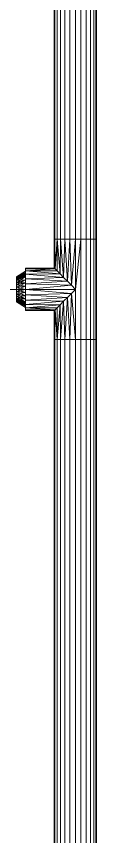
# Model space of a CAD drawing. Header units: inches. Extents: x -3325 to -59, y 5 to 733.
# Drawn here: x -627.28 to -623.67, y 361.19 to 397.83 of the extents above; entities that cross this region are included whole.
import ezdxf

# ---------------------------------------------------------------- set-up
doc = ezdxf.new("R2010")
doc.units = ezdxf.units.IN
doc.header["$MEASUREMENT"] = 0
doc.layers.add('P-PIPE', color=10, linetype='Continuous', lineweight=9)

# ---------------------------------------------------------------- blocks, each defined once
blk = doc.blocks.new('Tee - Welded - Generic - Standard-1125979-06 - Fifth Level')
at = {"layer": 'P-PIPE'}
mesh = blk.add_polyface(dxfattribs=at)
corners = [(-2.244, -0.951), (-2.244, -0.918, 0.246), (-2.244, -0.823, 0.475), (-2.244, -0.672, 0.672), (-2.244, -0.475, 0.823), (-2.244, -0.246, 0.918), (-2.244, 0, 0.951), (-2.244, 0.246, 0.918), (-2.244, 0.475, 0.823), (-2.244, 0.672, 0.672), (-2.244, 0.823, 0.475), (-2.244, 0.918, 0.246), (-2.244, 0.951), (-2.244, 0.918, -0.246), (-2.244, 0.823, -0.475), (-2.244, 0.672, -0.672), (-2.244, 0.475, -0.823), (-2.244, 0.246, -0.918), (-2.244, 0, -0.951), (-2.244, -0.246, -0.918), (-2.244, -0.475, -0.823), (-2.244, -0.672, -0.672), (-2.244, -0.823, -0.475), (-2.244, -0.918, -0.246)]
mesh.append_faces([[corners[k] for k in face] for face in [(10, 0, 7, 9)]], dxfattribs={"vtx0": -1, "vtx1": -1, "vtx2": -1})
mesh.append_faces([[corners[k] for k in face] for face in [(13, 21, 0, 10)]], dxfattribs={"vtx0": -1, "vtx1": -1, "vtx2": -1, "vtx3": -1})
mesh.append_faces([[corners[k] for k in face] for face in [(13, 16, 20, 21), (5, 7, 0, 1)]], dxfattribs={"vtx0": -1, "vtx1": -1, "vtx3": -1})
mesh.append_faces([[corners[k] for k in face] for face in [(4, 5, 3)]], dxfattribs={"vtx1": -1})
mesh.append_faces([[corners[k] for k in face] for face in [(18, 19, 20), (22, 23, 0, 21), (7, 8, 9), (5, 6, 7)]], dxfattribs={"vtx2": -1})
mesh.append_faces([[corners[k] for k in face] for face in [(16, 17, 18, 20), (1, 2, 3, 5)]], dxfattribs={"vtx2": -1, "vtx3": -1})
mesh.append_faces([[corners[k] for k in face] for face in [(13, 14, 15, 16), (10, 11, 12, 13)]], dxfattribs={"vtx3": -1})
mesh = blk.add_polyface(dxfattribs=at)
corners = [(-2.244, 0.951), (-2.244, 0.918, 0.246), (-2.244, 0.823, 0.475), (-2.244, 0.672, 0.672), (-2.244, 0.475, 0.823), (-2.244, 0.246, 0.918), (-2.244, 0, 0.951), (-2.244, -0.246, 0.918), (-2.244, -0.475, 0.823), (-2.244, -0.672, 0.672), (-2.244, -0.823, 0.475), (-2.244, -0.918, 0.246), (-2.244, -0.951), (-0.951, -0.951), (-0.916, -0.916, 0.254), (-0.823, -0.823, 0.476), (-0.69, -0.69, 0.654), (-0.533, -0.533, 0.787), (-0.362, -0.362, 0.879), (-0.183, -0.183, 0.933), (0, 0, 0.951), (0.183, -0.183, 0.933), (0.362, -0.362, 0.879), (0.533, -0.533, 0.787), (0.69, -0.69, 0.654), (0.823, -0.823, 0.476), (0.916, -0.916, 0.254), (0.951, -0.951), (2.244, -0.951), (2.244, -0.918, 0.246), (2.244, -0.823, 0.475), (2.244, -0.672, 0.672), (2.244, -0.475, 0.823), (2.244, -0.246, 0.918), (2.244, 0, 0.951), (2.244, 0.246, 0.918), (2.244, 0.475, 0.823), (2.244, 0.672, 0.672), (2.244, 0.823, 0.475), (2.244, 0.918, 0.246), (2.244, 0.951)]
mesh.append_faces([[corners[k] for k in face] for face in [(13, 11, 12)]], dxfattribs={"vtx0": -1})
mesh.append_faces([[corners[k] for k in face] for face in [(27, 29, 26), (25, 30, 24), (11, 14, 10), (9, 17, 8), (16, 10, 15), (23, 32, 22), (21, 34, 20), (22, 33, 21), (33, 22, 32), (19, 7, 18), (7, 19, 6)]], dxfattribs={"vtx0": -1, "vtx1": -1})
mesh.append_faces([[corners[k] for k in face] for face in [(30, 25, 26), (24, 30, 31), (8, 17, 18), (21, 33, 34), (18, 7, 8), (20, 5, 6)]], dxfattribs={"vtx0": -1, "vtx2": -1})
mesh.append_faces([[corners[k] for k in face] for face in [(20, 34, 35, 5)]], dxfattribs={"vtx0": -1, "vtx2": -1, "vtx3": -1})
mesh.append_faces([[corners[k] for k in face] for face in [(28, 29, 27)]], dxfattribs={"vtx1": -1})
mesh.append_faces([[corners[k] for k in face] for face in [(29, 30, 26), (31, 32, 23), (23, 24, 31), (13, 14, 11), (14, 15, 10), (16, 17, 9), (9, 10, 16), (19, 20, 6)]], dxfattribs={"vtx1": -1, "vtx2": -1})
mesh.append_faces([[corners[k] for k in face] for face in [(38, 39, 1, 2), (36, 37, 3, 4), (37, 38, 2, 3), (35, 36, 4, 5)]], dxfattribs={"vtx1": -1, "vtx3": -1})
mesh.append_faces([[corners[k] for k in face] for face in [(39, 40, 0, 1)]], dxfattribs={"vtx3": -1})
mesh = blk.add_polyface(dxfattribs=at)
corners = [(-2.244, -0.951), (-2.244, -0.918, -0.246), (-2.244, -0.823, -0.475), (-2.244, -0.672, -0.672), (-2.244, -0.475, -0.823), (-2.244, -0.246, -0.918), (-2.244, 0, -0.951), (-2.244, 0.246, -0.918), (-2.244, 0.475, -0.823), (-2.244, 0.672, -0.672), (-2.244, 0.823, -0.475), (-2.244, 0.918, -0.246), (-2.244, 0.951), (2.244, 0.951), (2.244, 0.918, -0.246), (2.244, 0.823, -0.475), (2.244, 0.672, -0.672), (2.244, 0.475, -0.823), (2.244, 0.246, -0.918), (2.244, 0, -0.951), (2.244, -0.246, -0.918), (2.244, -0.475, -0.823), (2.244, -0.672, -0.672), (2.244, -0.823, -0.475), (2.244, -0.918, -0.246), (2.244, -0.951), (0.951, -0.951), (0.916, -0.916, -0.254), (0.823, -0.823, -0.476), (0.69, -0.69, -0.654), (0.533, -0.533, -0.787), (0.362, -0.362, -0.879), (0.183, -0.183, -0.933), (0, 0, -0.951), (-0.183, -0.183, -0.933), (-0.362, -0.362, -0.879), (-0.533, -0.533, -0.787), (-0.69, -0.69, -0.654), (-0.823, -0.823, -0.476), (-0.916, -0.916, -0.254), (-0.951, -0.951)]
mesh.append_faces([[corners[k] for k in face] for face in [(1, 40, 0)]], dxfattribs={"vtx0": -1})
mesh.append_faces([[corners[k] for k in face] for face in [(33, 19, 32), (6, 34, 5), (32, 20, 31), (24, 27, 23), (27, 24, 26), (36, 4, 35), (3, 37, 2), (38, 2, 37), (21, 31, 20)]], dxfattribs={"vtx0": -1, "vtx1": -1})
mesh.append_faces([[corners[k] for k in face] for face in [(35, 4, 5), (6, 33, 34), (23, 28, 29), (29, 22, 23), (21, 30, 31), (23, 27, 28), (36, 3, 4), (3, 36, 37), (39, 1, 2)]], dxfattribs={"vtx0": -1, "vtx2": -1})
mesh.append_faces([[corners[k] for k in face] for face in [(19, 20, 32), (34, 35, 5), (6, 7, 33), (21, 22, 30), (29, 30, 22), (39, 40, 1), (38, 39, 2)]], dxfattribs={"vtx1": -1, "vtx2": -1})
mesh.append_faces([[corners[k] for k in face] for face in [(18, 19, 33, 7)]], dxfattribs={"vtx1": -1, "vtx2": -1, "vtx3": -1})
mesh.append_faces([[corners[k] for k in face] for face in [(15, 16, 9, 10), (14, 15, 10, 11), (16, 17, 8, 9), (17, 18, 7, 8)]], dxfattribs={"vtx1": -1, "vtx3": -1})
mesh.append_faces([[corners[k] for k in face] for face in [(12, 13, 14, 11), (24, 25, 26)]], dxfattribs={"vtx2": -1})
mesh = blk.add_polyface(dxfattribs=at)
corners = [(2.244, -0.951), (2.244, -0.918, -0.246), (2.244, -0.823, -0.475), (2.244, -0.672, -0.672), (2.244, -0.475, -0.823), (2.244, -0.246, -0.918), (2.244, 0, -0.951), (2.244, 0.246, -0.918), (2.244, 0.475, -0.823), (2.244, 0.672, -0.672), (2.244, 0.823, -0.475), (2.244, 0.918, -0.246), (2.244, 0.951), (2.244, 0.918, 0.246), (2.244, 0.823, 0.475), (2.244, 0.672, 0.672), (2.244, 0.475, 0.823), (2.244, 0.246, 0.918), (2.244, 0, 0.951), (2.244, -0.246, 0.918), (2.244, -0.475, 0.823), (2.244, -0.672, 0.672), (2.244, -0.823, 0.475), (2.244, -0.918, 0.246)]
mesh.append_faces([[corners[k] for k in face] for face in [(21, 19, 20)]], dxfattribs={"vtx0": -1})
mesh.append_faces([[corners[k] for k in face] for face in [(19, 23, 17, 18)]], dxfattribs={"vtx0": -1, "vtx1": -1})
mesh.append_faces([[corners[k] for k in face] for face in [(4, 8, 11, 3), (0, 3, 11, 23)]], dxfattribs={"vtx0": -1, "vtx1": -1, "vtx2": -1})
mesh.append_faces([[corners[k] for k in face] for face in [(11, 14, 17, 23)]], dxfattribs={"vtx0": -1, "vtx1": -1, "vtx2": -1, "vtx3": -1})
mesh.append_faces([[corners[k] for k in face] for face in [(9, 10, 11, 8), (4, 5, 6), (12, 13, 14, 11), (15, 16, 17, 14)]], dxfattribs={"vtx2": -1})
mesh.append_faces([[corners[k] for k in face] for face in [(6, 7, 8, 4), (21, 22, 23, 19)]], dxfattribs={"vtx2": -1, "vtx3": -1})
mesh.append_faces([[corners[k] for k in face] for face in [(0, 1, 2, 3)]], dxfattribs={"vtx3": -1})
mesh = blk.add_polyface(dxfattribs=at)
corners = [(-0.951, -2.244), (-0.918, -2.244, 0.246), (-0.823, -2.244, 0.475), (-0.672, -2.244, 0.672), (-0.475, -2.244, 0.823), (-0.246, -2.244, 0.918), (0, -2.244, 0.951), (0.246, -2.244, 0.918), (0.475, -2.244, 0.823), (0.672, -2.244, 0.672), (0.823, -2.244, 0.475), (0.918, -2.244, 0.246), (0.951, -2.244), (0.951, -0.951), (0.916, -0.916, 0.254), (0.823, -0.823, 0.476), (0.69, -0.69, 0.654), (0.533, -0.533, 0.787), (0.362, -0.362, 0.879), (0.183, -0.183, 0.933), (0, 0, 0.951), (-0.183, -0.183, 0.933), (-0.362, -0.362, 0.879), (-0.533, -0.533, 0.787), (-0.69, -0.69, 0.654), (-0.823, -0.823, 0.476), (-0.916, -0.916, 0.254), (-0.951, -0.951)]
mesh.append_faces([[corners[k] for k in face] for face in [(13, 11, 12)]], dxfattribs={"vtx0": -1})
mesh.append_faces([[corners[k] for k in face] for face in [(22, 5, 21), (24, 3, 23), (8, 18, 7), (17, 9, 16)]], dxfattribs={"vtx0": -1, "vtx1": -1})
mesh.append_faces([[corners[k] for k in face] for face in [(24, 2, 3), (26, 1, 2), (22, 4, 5), (6, 20, 21), (21, 5, 6), (19, 6, 7), (16, 9, 10), (17, 8, 9), (6, 19, 20)]], dxfattribs={"vtx0": -1, "vtx2": -1})
mesh.append_faces([[corners[k] for k in face] for face in [(26, 27, 1), (3, 4, 23), (25, 26, 2), (24, 25, 2), (22, 23, 4), (10, 11, 14), (18, 19, 7), (17, 18, 8), (13, 14, 11), (15, 16, 10), (14, 15, 10)]], dxfattribs={"vtx1": -1, "vtx2": -1})
mesh.append_faces([[corners[k] for k in face] for face in [(27, 0, 1)]], dxfattribs={"vtx2": -1})
mesh = blk.add_polyface(dxfattribs=at)
corners = [(0.951, -2.244), (0.918, -2.244, -0.246), (0.823, -2.244, -0.475), (0.672, -2.244, -0.672), (0.475, -2.244, -0.823), (0.246, -2.244, -0.918), (0, -2.244, -0.951), (-0.246, -2.244, -0.918), (-0.475, -2.244, -0.823), (-0.672, -2.244, -0.672), (-0.823, -2.244, -0.475), (-0.918, -2.244, -0.246), (-0.951, -2.244), (-0.951, -0.951), (-0.916, -0.916, -0.254), (-0.823, -0.823, -0.476), (-0.69, -0.69, -0.654), (-0.533, -0.533, -0.787), (-0.362, -0.362, -0.879), (-0.183, -0.183, -0.933), (0, 0, -0.951), (0.183, -0.183, -0.933), (0.362, -0.362, -0.879), (0.533, -0.533, -0.787), (0.69, -0.69, -0.654), (0.823, -0.823, -0.476), (0.916, -0.916, -0.254), (0.951, -0.951)]
mesh.append_faces([[corners[k] for k in face] for face in [(13, 11, 12)]], dxfattribs={"vtx0": -1})
mesh.append_faces([[corners[k] for k in face] for face in [(22, 5, 21), (24, 3, 23), (8, 18, 7), (17, 9, 16)]], dxfattribs={"vtx0": -1, "vtx1": -1})
mesh.append_faces([[corners[k] for k in face] for face in [(24, 2, 3), (26, 1, 2), (22, 4, 5), (6, 20, 21), (21, 5, 6), (19, 6, 7), (16, 9, 10), (17, 8, 9), (6, 19, 20)]], dxfattribs={"vtx0": -1, "vtx2": -1})
mesh.append_faces([[corners[k] for k in face] for face in [(0, 1, 27)]], dxfattribs={"vtx1": -1})
mesh.append_faces([[corners[k] for k in face] for face in [(26, 27, 1), (3, 4, 23), (25, 26, 2), (24, 25, 2), (22, 23, 4), (10, 11, 14), (18, 19, 7), (17, 18, 8), (13, 14, 11), (15, 16, 10), (14, 15, 10)]], dxfattribs={"vtx1": -1, "vtx2": -1})
mesh = blk.add_polyface(dxfattribs=at)
corners = [(-0.951, -2.244), (-0.918, -2.244, -0.246), (-0.823, -2.244, -0.475), (-0.672, -2.244, -0.672), (-0.475, -2.244, -0.823), (-0.246, -2.244, -0.918), (0, -2.244, -0.951), (0.246, -2.244, -0.918), (0.475, -2.244, -0.823), (0.672, -2.244, -0.672), (0.823, -2.244, -0.475), (0.918, -2.244, -0.246), (0.951, -2.244), (0.918, -2.244, 0.246), (0.823, -2.244, 0.475), (0.672, -2.244, 0.672), (0.475, -2.244, 0.823), (0.246, -2.244, 0.918), (0, -2.244, 0.951), (-0.246, -2.244, 0.918), (-0.475, -2.244, 0.823), (-0.672, -2.244, 0.672), (-0.823, -2.244, 0.475), (-0.918, -2.244, 0.246)]
mesh.append_faces([[corners[k] for k in face] for face in [(6, 4, 5), (21, 19, 20)]], dxfattribs={"vtx0": -1})
mesh.append_faces([[corners[k] for k in face] for face in [(23, 6, 11, 14), (23, 14, 17, 19)]], dxfattribs={"vtx0": -1, "vtx1": -1, "vtx2": -1, "vtx3": -1})
mesh.append_faces([[corners[k] for k in face] for face in [(6, 23, 3, 4)]], dxfattribs={"vtx0": -1, "vtx1": -1, "vtx3": -1})
mesh.append_faces([[corners[k] for k in face] for face in [(3, 23, 0)]], dxfattribs={"vtx0": -1, "vtx2": -1})
mesh.append_faces([[corners[k] for k in face] for face in [(16, 17, 14, 15)]], dxfattribs={"vtx1": -1})
mesh.append_faces([[corners[k] for k in face] for face in [(12, 13, 14, 11), (17, 18, 19)]], dxfattribs={"vtx2": -1})
mesh.append_faces([[corners[k] for k in face] for face in [(9, 10, 11, 6), (21, 22, 23, 19)]], dxfattribs={"vtx2": -1, "vtx3": -1})
mesh.append_faces([[corners[k] for k in face] for face in [(6, 7, 8, 9), (0, 1, 2, 3)]], dxfattribs={"vtx3": -1})
blk = doc.blocks.new('Transition - Generic - Plumbing-CW-1022941-06 - Fifth Level')
at = {"layer": 'P-PIPE'}
mesh = blk.add_polyface(dxfattribs=at)
corners = [(0, -0.813), (0, -0.575, 0.575), (0, 0, 0.813), (0, 0.575, 0.575), (0, 0.813), (0, 0.575, -0.575), (0, 0, -0.813), (0, -0.575, -0.575)]
mesh.append_faces([[corners[k] for k in face] for face in [(5, 3, 4)]], dxfattribs={"vtx0": -1})
mesh.append_faces([[corners[k] for k in face] for face in [(0, 3, 5, 6)]], dxfattribs={"vtx0": -1, "vtx1": -1, "vtx3": -1})
mesh.append_faces([[corners[k] for k in face] for face in [(2, 3, 0, 1), (7, 0, 6)]], dxfattribs={"vtx1": -1})
mesh = blk.add_polyface(dxfattribs=at)
corners = [(0, -0.813), (0, -0.575, -0.575), (0, 0, -0.813), (0, 0.575, -0.575), (0, 0.813), (0.406, 0.562), (0.406, 0.398, -0.398), (0.406, 0, -0.562), (0.406, -0.398, -0.398), (0.406, -0.562), (0.406, 0.452, -0.266), (0, 0.694, -0.287), (0, 0.733, -0.192), (0, 0.287, -0.694), (0.406, 0.199, -0.48), (0.406, 0.099, -0.521), (0.406, -0.48, -0.199), (0, -0.694, -0.287), (0, -0.634, -0.431), (0.406, -0.199, -0.48), (0, -0.287, -0.694), (0, -0.144, -0.753), (0, 0.634, -0.431), (0.406, 0.507, -0.133), (0, 0.431, -0.634), (0.406, 0.298, -0.439), (0, 0.144, -0.753), (0, -0.733, -0.192), (0.406, -0.521, -0.099), (0.406, -0.439, -0.298), (0, -0.431, -0.634), (0.406, -0.298, -0.439), (0.406, -0.099, -0.521)]
mesh.append_faces([[corners[k] for k in face] for face in [(23, 4, 5)]], dxfattribs={"vtx0": -1})
mesh.append_faces([[corners[k] for k in face] for face in [(4, 23, 12), (14, 24, 25), (6, 22, 10), (13, 15, 26), (29, 1, 8), (16, 18, 29), (1, 29, 18), (19, 21, 32), (7, 26, 15), (2, 32, 21), (22, 6, 3), (10, 11, 23), (3, 25, 24), (15, 13, 14), (18, 16, 17), (20, 31, 30), (21, 19, 20)]], dxfattribs={"vtx0": -1, "vtx1": -1})
mesh.append_faces([[corners[k] for k in face] for face in [(14, 13, 24), (7, 2, 26), (3, 6, 25), (23, 11, 12), (2, 7, 32), (27, 16, 28), (8, 1, 30)]], dxfattribs={"vtx0": -1, "vtx2": -1})
mesh.append_faces([[corners[k] for k in face] for face in [(9, 0, 28)]], dxfattribs={"vtx1": -1})
mesh.append_faces([[corners[k] for k in face] for face in [(27, 17, 16), (19, 31, 20), (31, 8, 30), (22, 11, 10), (0, 27, 28)]], dxfattribs={"vtx1": -1, "vtx2": -1})
mesh = blk.add_polyface(dxfattribs=at)
corners = [(0, 0.813), (0, 0.575, 0.575), (0, 0, 0.813), (0, -0.575, 0.575), (0, -0.813), (0.406, -0.562), (0.406, -0.398, 0.398), (0.406, 0, 0.562), (0.406, 0.398, 0.398), (0.406, 0.562), (0.406, -0.452, 0.266), (0, -0.694, 0.287), (0, -0.733, 0.192), (0, -0.287, 0.694), (0.406, -0.199, 0.48), (0.406, -0.099, 0.521), (0.406, 0.48, 0.199), (0, 0.694, 0.287), (0, 0.634, 0.431), (0.406, 0.199, 0.48), (0, 0.287, 0.694), (0, 0.144, 0.753), (0, -0.634, 0.431), (0.406, -0.507, 0.133), (0, -0.431, 0.634), (0.406, -0.298, 0.439), (0, -0.144, 0.753), (0, 0.733, 0.192), (0.406, 0.521, 0.099), (0.406, 0.439, 0.298), (0, 0.431, 0.634), (0.406, 0.298, 0.439), (0.406, 0.099, 0.521)]
mesh.append_faces([[corners[k] for k in face] for face in [(23, 4, 5)]], dxfattribs={"vtx0": -1})
mesh.append_faces([[corners[k] for k in face] for face in [(4, 23, 12), (14, 24, 25), (6, 22, 10), (13, 15, 26), (29, 1, 8), (16, 18, 29), (1, 29, 18), (19, 21, 32), (7, 26, 15), (2, 32, 21), (22, 6, 3), (10, 11, 23), (3, 25, 24), (15, 13, 14), (18, 16, 17), (20, 31, 30), (21, 19, 20)]], dxfattribs={"vtx0": -1, "vtx1": -1})
mesh.append_faces([[corners[k] for k in face] for face in [(14, 13, 24), (7, 2, 26), (3, 6, 25), (23, 11, 12), (2, 7, 32), (27, 16, 28), (8, 1, 30)]], dxfattribs={"vtx0": -1, "vtx2": -1})
mesh.append_faces([[corners[k] for k in face] for face in [(9, 0, 28)]], dxfattribs={"vtx1": -1})
mesh.append_faces([[corners[k] for k in face] for face in [(27, 17, 16), (19, 31, 20), (31, 8, 30), (22, 11, 10), (0, 27, 28)]], dxfattribs={"vtx1": -1, "vtx2": -1})
mesh = blk.add_polyface(dxfattribs=at)
corners = [(0.406, -0.562), (0.406, -0.398, -0.398), (0.406, 0, -0.562), (0.406, 0.398, -0.398), (0.406, 0.562), (0.406, 0.398, 0.398), (0.406, 0, 0.562), (0.406, -0.398, 0.398)]
mesh.append_faces([[corners[k] for k in face] for face in [(4, 7, 1, 2)]], dxfattribs={"vtx0": -1, "vtx1": -1, "vtx3": -1})
mesh.append_faces([[corners[k] for k in face] for face in [(3, 4, 2)]], dxfattribs={"vtx1": -1})
mesh.append_faces([[corners[k] for k in face] for face in [(5, 6, 7, 4), (7, 0, 1)]], dxfattribs={"vtx2": -1})

msp = doc.modelspace()

# ---------------------------------------------------------------- linework, layer by layer
at = {"layer": 'P-PIPE', "color": 1}
for p, q in [((-624.625, 387.879, 1084), (-624.625, 433.891, 1084)), ((-624.625, 387.879, 1084), (-624.625, 433.891, 1084)), ((-624.625, 387.879, 1084), (-624.625, 383.391, 1084)), ((-659.129, 385.635, 1084), (-627.275, 385.635, 1084)), ((-659.129, 385.635, 1084), (-627.275, 385.635, 1084)), ((-626.869, 385.635, 1084), (-627.275, 385.635, 1084)), ((-626.869, 385.635, 1084), (-624.625, 385.635, 1084)), ((-624.625, 383.391, 1084), (-624.625, 329.18, 1084)), ((-624.625, 383.391, 1084), (-624.625, 329.18, 1084))]:
    msp.add_line(p, q, dxfattribs=at)

# ---------------------------------------------------------------- block references
for name, p, rotation in [('Tee - Welded - Generic - Standard-1125979-06 - Fifth Level', (-624.625, 385.635, 1084), 270), ('Transition - Generic - Plumbing-CW-1022941-06 - Fifth Level', (-626.869, 385.635, 1084), 180)]:
    msp.add_blockref(name, p, dxfattribs=dict(at, rotation=rotation))

# ---------------------------------------------------------------- meshes
mesh = msp.add_polyface(dxfattribs=at)
corners = [(-625.575, 387.879, 1084), (-625.543, 387.879, 1084.246), (-625.448, 387.879, 1084.475), (-625.297, 387.879, 1084.672), (-625.1, 387.879, 1084.823), (-624.871, 387.879, 1084.918), (-624.625, 387.879, 1084.95), (-624.625, 433.891, 1084.95), (-624.871, 433.891, 1084.918), (-625.1, 433.891, 1084.823), (-625.297, 433.891, 1084.672), (-625.448, 433.891, 1084.475), (-625.543, 433.891, 1084.246), (-625.575, 433.891, 1084)]
mesh.append_faces([[corners[k] for k in face] for face in [(7, 8, 5, 6)]], dxfattribs={"vtx1": -1, "color": 1})
mesh.append_faces([[corners[k] for k in face] for face in [(8, 9, 4, 5), (3, 4, 9, 10), (11, 12, 1, 2), (2, 3, 10, 11)]], dxfattribs={"vtx1": -1, "vtx3": -1, "color": 1})
mesh.append_faces([[corners[k] for k in face] for face in [(12, 13, 0, 1)]], dxfattribs={"vtx3": -1, "color": 1})
mesh = msp.add_polyface(dxfattribs=at)
corners = [(-624.625, 387.879, 1083.05), (-624.871, 387.879, 1083.082), (-625.1, 387.879, 1083.177), (-625.297, 387.879, 1083.328), (-625.448, 387.879, 1083.525), (-625.543, 387.879, 1083.754), (-625.575, 387.879, 1084), (-625.575, 433.891, 1084), (-625.543, 433.891, 1083.754), (-625.448, 433.891, 1083.525), (-625.297, 433.891, 1083.328), (-625.1, 433.891, 1083.177), (-624.871, 433.891, 1083.082), (-624.625, 433.891, 1083.05)]
mesh.append_faces([[corners[k] for k in face] for face in [(7, 8, 5, 6)]], dxfattribs={"vtx1": -1, "color": 1})
mesh.append_faces([[corners[k] for k in face] for face in [(8, 9, 4, 5), (3, 4, 9, 10), (11, 12, 1, 2), (2, 3, 10, 11)]], dxfattribs={"vtx1": -1, "vtx3": -1, "color": 1})
mesh.append_faces([[corners[k] for k in face] for face in [(12, 13, 0, 1)]], dxfattribs={"vtx3": -1, "color": 1})
mesh = msp.add_polyface(dxfattribs=at)
corners = [(-624.625, 387.879, 1084.95), (-624.379, 387.879, 1084.918), (-624.15, 387.879, 1084.823), (-623.953, 387.879, 1084.672), (-623.802, 387.879, 1084.475), (-623.707, 387.879, 1084.246), (-623.675, 387.879, 1084), (-623.675, 433.891, 1084), (-623.707, 433.891, 1084.246), (-623.802, 433.891, 1084.475), (-623.953, 433.891, 1084.672), (-624.15, 433.891, 1084.823), (-624.379, 433.891, 1084.918), (-624.625, 433.891, 1084.95)]
mesh.append_faces([[corners[k] for k in face] for face in [(8, 9, 4, 5), (3, 4, 9, 10), (11, 12, 1, 2), (2, 3, 10, 11)]], dxfattribs={"vtx1": -1, "vtx3": -1, "color": 1})
mesh.append_faces([[corners[k] for k in face] for face in [(6, 7, 8, 5)]], dxfattribs={"vtx2": -1, "color": 1})
mesh.append_faces([[corners[k] for k in face] for face in [(12, 13, 0, 1)]], dxfattribs={"vtx3": -1, "color": 1})
mesh = msp.add_polyface(dxfattribs=at)
corners = [(-623.675, 387.879, 1084), (-623.707, 387.879, 1083.754), (-623.802, 387.879, 1083.525), (-623.953, 387.879, 1083.328), (-624.15, 387.879, 1083.177), (-624.379, 387.879, 1083.082), (-624.625, 387.879, 1083.05), (-624.625, 433.891, 1083.05), (-624.379, 433.891, 1083.082), (-624.15, 433.891, 1083.177), (-623.953, 433.891, 1083.328), (-623.802, 433.891, 1083.525), (-623.707, 433.891, 1083.754), (-623.675, 433.891, 1084)]
mesh.append_faces([[corners[k] for k in face] for face in [(7, 8, 5, 6)]], dxfattribs={"vtx1": -1, "color": 1})
mesh.append_faces([[corners[k] for k in face] for face in [(8, 9, 4, 5), (3, 4, 9, 10), (11, 12, 1, 2), (2, 3, 10, 11)]], dxfattribs={"vtx1": -1, "vtx3": -1, "color": 1})
mesh.append_faces([[corners[k] for k in face] for face in [(12, 13, 0, 1)]], dxfattribs={"vtx3": -1, "color": 1})
mesh = msp.add_polyface(dxfattribs=at)
corners = [(-623.675, 387.879, 1084), (-623.707, 387.879, 1084.246), (-623.802, 387.879, 1084.475), (-623.953, 387.879, 1084.672), (-624.15, 387.879, 1084.823), (-624.379, 387.879, 1084.918), (-624.625, 387.879, 1084.95), (-624.871, 387.879, 1084.918), (-625.1, 387.879, 1084.823), (-625.297, 387.879, 1084.672), (-625.448, 387.879, 1084.475), (-625.543, 387.879, 1084.246), (-625.575, 387.879, 1084), (-625.543, 387.879, 1083.754), (-625.448, 387.879, 1083.525), (-625.297, 387.879, 1083.328), (-625.1, 387.879, 1083.177), (-624.871, 387.879, 1083.082), (-624.625, 387.879, 1083.05), (-624.379, 387.879, 1083.082), (-624.15, 387.879, 1083.177), (-623.953, 387.879, 1083.328), (-623.802, 387.879, 1083.525), (-623.707, 387.879, 1083.754)]
mesh.append_faces([[corners[k] for k in face] for face in [(13, 16, 11, 12), (1, 20, 23, 0)]], dxfattribs={"vtx0": -1, "vtx1": -1, "color": 1})
mesh.append_faces([[corners[k] for k in face] for face in [(20, 1, 4), (16, 8, 11)]], dxfattribs={"vtx0": -1, "vtx1": -1, "vtx2": -1, "color": 1})
mesh.append_faces([[corners[k] for k in face] for face in [(4, 7, 8, 16)]], dxfattribs={"vtx0": -1, "vtx2": -1, "vtx3": -1, "color": 1})
mesh.append_faces([[corners[k] for k in face] for face in [(15, 16, 13, 14)]], dxfattribs={"vtx1": -1, "color": 1})
mesh.append_faces([[corners[k] for k in face] for face in [(16, 17, 20, 4)]], dxfattribs={"vtx1": -1, "vtx2": -1, "vtx3": -1, "color": 1})
mesh.append_faces([[corners[k] for k in face] for face in [(21, 22, 23, 20), (9, 10, 11, 8), (5, 6, 7, 4)]], dxfattribs={"vtx2": -1, "color": 1})
mesh.append_faces([[corners[k] for k in face] for face in [(17, 18, 19, 20), (1, 2, 3, 4)]], dxfattribs={"vtx3": -1, "color": 1})
mesh = msp.add_polyface(dxfattribs=at)
corners = [(-625.575, 383.391, 1084), (-625.543, 383.391, 1084.246), (-625.448, 383.391, 1084.475), (-625.297, 383.391, 1084.672), (-625.1, 383.391, 1084.823), (-624.871, 383.391, 1084.918), (-624.625, 383.391, 1084.95), (-624.379, 383.391, 1084.918), (-624.15, 383.391, 1084.823), (-623.953, 383.391, 1084.672), (-623.802, 383.391, 1084.475), (-623.707, 383.391, 1084.246), (-623.675, 383.391, 1084), (-623.707, 383.391, 1083.754), (-623.802, 383.391, 1083.525), (-623.953, 383.391, 1083.328), (-624.15, 383.391, 1083.177), (-624.379, 383.391, 1083.082), (-624.625, 383.391, 1083.05), (-624.871, 383.391, 1083.082), (-625.1, 383.391, 1083.177), (-625.297, 383.391, 1083.328), (-625.448, 383.391, 1083.525), (-625.543, 383.391, 1083.754)]
mesh.append_faces([[corners[k] for k in face] for face in [(1, 4, 23, 0), (13, 8, 11, 12)]], dxfattribs={"vtx0": -1, "vtx1": -1, "color": 1})
mesh.append_faces([[corners[k] for k in face] for face in [(8, 13, 16), (4, 20, 23)]], dxfattribs={"vtx0": -1, "vtx1": -1, "vtx2": -1, "color": 1})
mesh.append_faces([[corners[k] for k in face] for face in [(16, 19, 20, 4)]], dxfattribs={"vtx0": -1, "vtx2": -1, "vtx3": -1, "color": 1})
mesh.append_faces([[corners[k] for k in face] for face in [(3, 4, 1, 2)]], dxfattribs={"vtx1": -1, "color": 1})
mesh.append_faces([[corners[k] for k in face] for face in [(4, 5, 8, 16)]], dxfattribs={"vtx1": -1, "vtx2": -1, "vtx3": -1, "color": 1})
mesh.append_faces([[corners[k] for k in face] for face in [(9, 10, 11, 8), (21, 22, 23, 20), (17, 18, 19, 16)]], dxfattribs={"vtx2": -1, "color": 1})
mesh.append_faces([[corners[k] for k in face] for face in [(5, 6, 7, 8), (13, 14, 15, 16)]], dxfattribs={"vtx3": -1, "color": 1})
mesh = msp.add_polyface(dxfattribs=at)
corners = [(-624.625, 383.391, 1084.95), (-624.871, 383.391, 1084.918), (-625.1, 383.391, 1084.823), (-625.297, 383.391, 1084.672), (-625.448, 383.391, 1084.475), (-625.543, 383.391, 1084.246), (-625.575, 383.391, 1084), (-625.575, 329.18, 1084), (-625.543, 329.18, 1084.246), (-625.448, 329.18, 1084.475), (-625.297, 329.18, 1084.672), (-625.1, 329.18, 1084.823), (-624.871, 329.18, 1084.918), (-624.625, 329.18, 1084.95)]
mesh.append_faces([[corners[k] for k in face] for face in [(8, 9, 4, 5), (3, 4, 9, 10), (11, 12, 1, 2), (2, 3, 10, 11)]], dxfattribs={"vtx1": -1, "vtx3": -1, "color": 1})
mesh.append_faces([[corners[k] for k in face] for face in [(6, 7, 8, 5)]], dxfattribs={"vtx2": -1, "color": 1})
mesh.append_faces([[corners[k] for k in face] for face in [(12, 13, 0, 1)]], dxfattribs={"vtx3": -1, "color": 1})
mesh = msp.add_polyface(dxfattribs=at)
corners = [(-625.575, 383.391, 1084), (-625.543, 383.391, 1083.754), (-625.448, 383.391, 1083.525), (-625.297, 383.391, 1083.328), (-625.1, 383.391, 1083.177), (-624.871, 383.391, 1083.082), (-624.625, 383.391, 1083.05), (-624.625, 329.18, 1083.05), (-624.871, 329.18, 1083.082), (-625.1, 329.18, 1083.177), (-625.297, 329.18, 1083.328), (-625.448, 329.18, 1083.525), (-625.543, 329.18, 1083.754), (-625.575, 329.18, 1084)]
mesh.append_faces([[corners[k] for k in face] for face in [(7, 8, 5, 6)]], dxfattribs={"vtx1": -1, "color": 1})
mesh.append_faces([[corners[k] for k in face] for face in [(8, 9, 4, 5), (3, 4, 9, 10), (11, 12, 1, 2), (2, 3, 10, 11)]], dxfattribs={"vtx1": -1, "vtx3": -1, "color": 1})
mesh.append_faces([[corners[k] for k in face] for face in [(12, 13, 0, 1)]], dxfattribs={"vtx3": -1, "color": 1})
mesh = msp.add_polyface(dxfattribs=at)
corners = [(-623.675, 383.391, 1084), (-623.707, 383.391, 1084.246), (-623.802, 383.391, 1084.475), (-623.953, 383.391, 1084.672), (-624.15, 383.391, 1084.823), (-624.379, 383.391, 1084.918), (-624.625, 383.391, 1084.95), (-624.625, 329.18, 1084.95), (-624.379, 329.18, 1084.918), (-624.15, 329.18, 1084.823), (-623.953, 329.18, 1084.672), (-623.802, 329.18, 1084.475), (-623.707, 329.18, 1084.246), (-623.675, 329.18, 1084)]
mesh.append_faces([[corners[k] for k in face] for face in [(7, 8, 5, 6)]], dxfattribs={"vtx1": -1, "color": 1})
mesh.append_faces([[corners[k] for k in face] for face in [(8, 9, 4, 5), (3, 4, 9, 10), (11, 12, 1, 2), (2, 3, 10, 11)]], dxfattribs={"vtx1": -1, "vtx3": -1, "color": 1})
mesh.append_faces([[corners[k] for k in face] for face in [(12, 13, 0, 1)]], dxfattribs={"vtx3": -1, "color": 1})
mesh = msp.add_polyface(dxfattribs=at)
corners = [(-624.625, 383.391, 1083.05), (-624.379, 383.391, 1083.082), (-624.15, 383.391, 1083.177), (-623.953, 383.391, 1083.328), (-623.802, 383.391, 1083.525), (-623.707, 383.391, 1083.754), (-623.675, 383.391, 1084), (-623.675, 329.18, 1084), (-623.707, 329.18, 1083.754), (-623.802, 329.18, 1083.525), (-623.953, 329.18, 1083.328), (-624.15, 329.18, 1083.177), (-624.379, 329.18, 1083.082), (-624.625, 329.18, 1083.05)]
mesh.append_faces([[corners[k] for k in face] for face in [(7, 8, 5, 6)]], dxfattribs={"vtx1": -1, "color": 1})
mesh.append_faces([[corners[k] for k in face] for face in [(8, 9, 4, 5), (3, 4, 9, 10), (11, 12, 1, 2), (2, 3, 10, 11)]], dxfattribs={"vtx1": -1, "vtx3": -1, "color": 1})
mesh.append_faces([[corners[k] for k in face] for face in [(12, 13, 0, 1)]], dxfattribs={"vtx3": -1, "color": 1})

doc.saveas('drawing.dxf')
